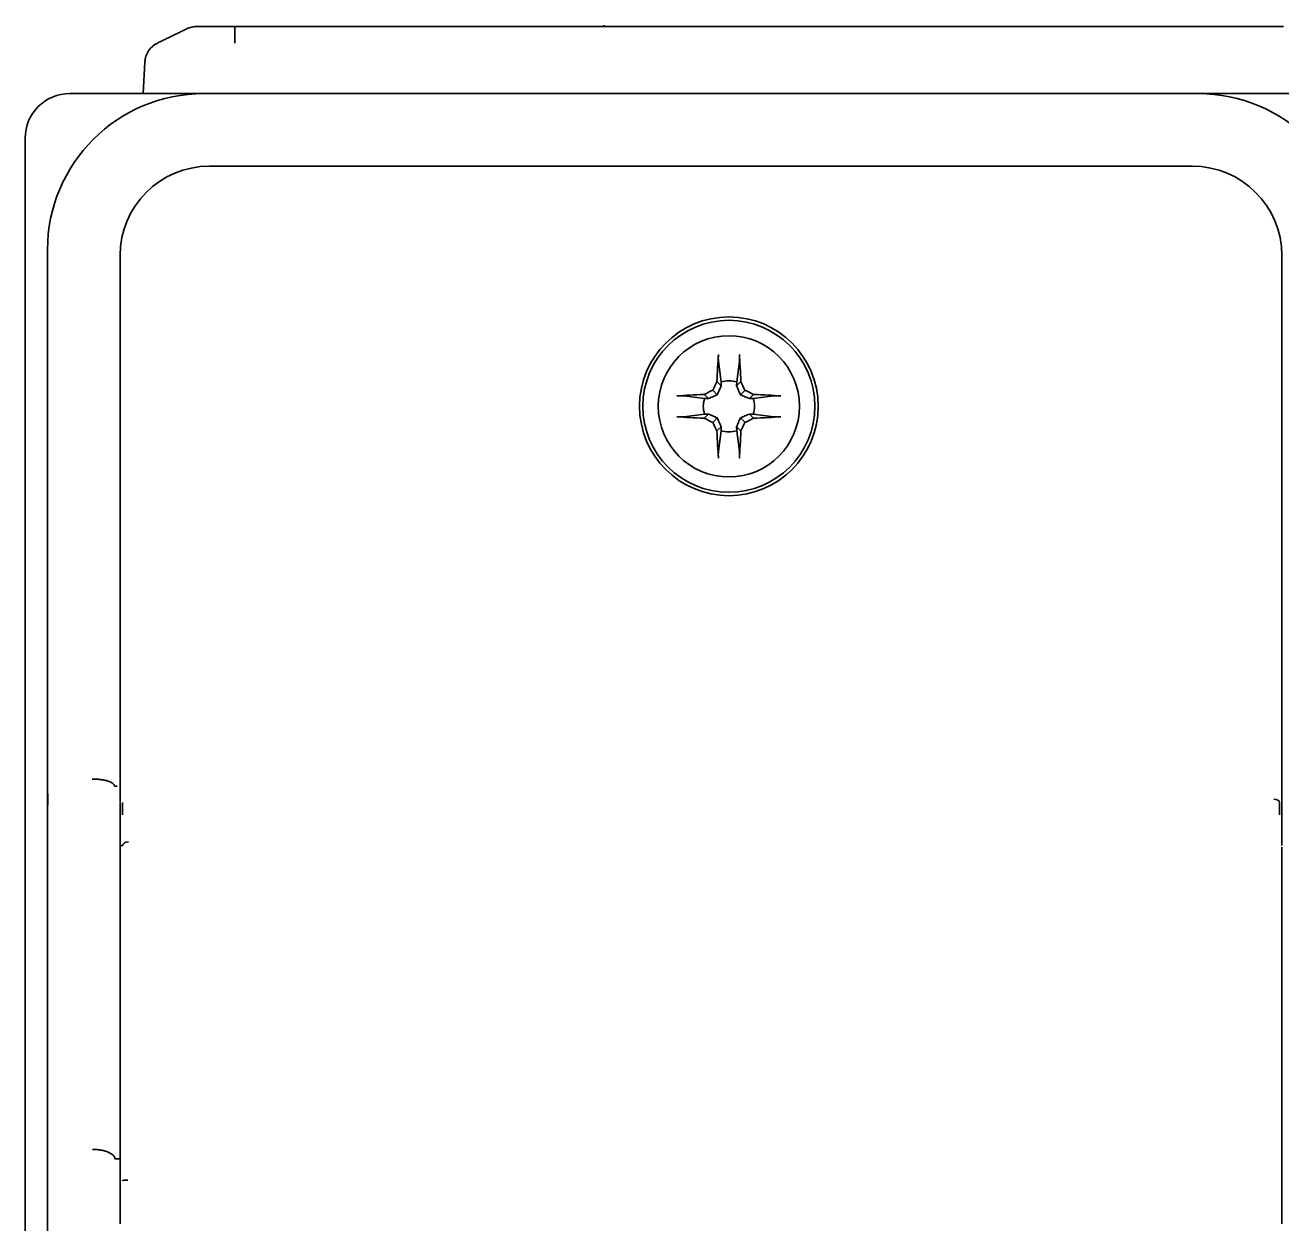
# Model space of a CAD drawing. Extents: x -760 to 4209, y 5795 to 10697.
# Drawn here: x 1851.1 to 1907.3, y 10577.3 to 10631 of the extents above; entities that cross this region are included whole.
import ezdxf

# ---------------------------------------------------------------- set-up
doc = ezdxf.new("R2010")
doc.units = 0
doc.header["$LTSCALE"] = 5
doc.layers.add('1', color=7, linetype='CONTINUOUS', true_color=0xffffff)

msp = doc.modelspace()

# ---------------------------------------------------------------- linework, layer by layer
at = {"layer": '1', "color": 7, "linetype": 'Continuous', "lineweight": 35}
for p, q in [((1860.45, 10630.922), (1907.375, 10630.922)), ((1876.966, 10630.922), (1876.966, 10630.986)), ((1856.341, 10627.922), (1856.415, 10629.334)), ((1853.055, 10627.922), (1859.054, 10627.922)), ((1903.556, 10627.922), (1859.054, 10627.922)), ((1903.556, 10627.922), (2032.227, 10627.922)), ((1851.055, 10559.922), (1851.055, 10625.922)), ((1859.304, 10624.672), (1859.306, 10624.672)), ((1859.306, 10624.67), (1859.306, 10624.672)), ((1859.306, 10624.67), (1903.304, 10624.67)), ((1903.304, 10624.672), (1903.304, 10624.67)), ((1903.304, 10624.672), (1903.306, 10624.672)), ((1852.055, 10620.923), (1852.055, 10598.378)), ((1855.305, 10596.194), (1855.305, 10620.672)), ((1907.303, 10620.671), (1907.305, 10620.671)), ((1907.303, 10620.671), (1907.303, 10596.487)), ((1907.305, 10620.672), (1907.305, 10620.671)), ((1882.205, 10615.012), (1882.087, 10615.934)), ((1882.905, 10615.012), (1883.023, 10615.934)), ((1882.037, 10614.44), (1881.834, 10614.642)), ((1882.208, 10614.837), (1882.02, 10615.026)), ((1882.902, 10614.837), (1883.09, 10615.026)), ((1883.073, 10614.44), (1883.276, 10614.642)), ((1881.465, 10614.272), (1880.543, 10614.39)), ((1881.639, 10614.268), (1881.451, 10614.457)), ((1883.471, 10614.268), (1883.659, 10614.457)), ((1883.645, 10614.272), (1884.567, 10614.39)), ((1881.465, 10613.572), (1880.543, 10613.454)), ((1881.639, 10613.575), (1881.451, 10613.387)), ((1882.037, 10613.404), (1881.834, 10613.201)), ((1883.073, 10613.404), (1883.276, 10613.201)), ((1883.471, 10613.575), (1883.659, 10613.387)), ((1883.645, 10613.572), (1884.567, 10613.454)), ((1882.208, 10613.006), (1882.02, 10612.818)), ((1882.205, 10612.832), (1882.087, 10611.909)), ((1882.902, 10613.006), (1883.09, 10612.818)), ((1882.905, 10612.832), (1883.023, 10611.909)), ((1855.181, 10596.922), (1855.06, 10596.922)), ((1907.304, 10596.194), (1907.303, 10596.194)), ((1852.055, 10595.164), (1852.055, 10581.267)), ((1855.425, 10594.264), (1855.305, 10594.265)), ((1855.305, 10579.254), (1855.305, 10594.265)), ((1907.304, 10594.267), (1907.304, 10594.352)), ((1907.304, 10579.327), (1907.304, 10594.192)), ((1855.069, 10580.237), (1855.304, 10580.238)), ((1852.055, 10578.053), (1852.055, 10542.809))]:
    msp.add_line(p, q, dxfattribs=at)
for radius in [4, 3.85, 3.16]:
    msp.add_circle((1882.555, 10613.922), radius, dxfattribs=at)
for centre, radius, start, end in [((1853.055, 10625.922), 2, 90, 180), ((1882.555, 10613.922), 1.145, 72.2011, 107.7989), ((1882.555, 10613.922), 1.145, 162.2011, 197.7989), ((1882.555, 10613.922), 1.145, 342.2011, 17.7989), ((1882.555, 10613.922), 1.145, 252.2011, 287.7989)]:
    msp.add_arc(centre, radius, start, end, dxfattribs=at)
for centre, major_axis, ratio, start_param, end_param in [((1857.413, 10629.282), (-0.999, 0.052), 0.999981, 5.217451, 6.283185), ((1859.056, 10620.921), (4.951, -4.951), 0.999695, 2.356347, 3.926839), ((1903.554, 10620.921), (-4.951, -4.951), 0.999695, 2.356347, 3.926839), ((1859.306, 10620.671), (-2.829, 2.829), 0.999695, 5.497939, 7.068431), ((1903.304, 10620.671), (2.829, 2.829), 0.999695, 5.497939, 7.068431), ((1882.258, 10613.927), (0.065, 3.728), 0.072244, 0.900133, 1.272854), ((1882.852, 10613.927), (0.065, -3.728), 0.072244, 1.868738, 2.24146), ((1882.297, 10614.476), (3.344, 1.559), 0.094201, 1.665412, 1.782277), ((1882.001, 10614.18), (1.559, 3.344), 0.094201, 1.359315, 1.476181), ((1883.109, 10614.18), (1.559, -3.344), 0.094201, 1.665412, 1.782277), ((1882.813, 10614.476), (3.344, -1.559), 0.094201, 1.359315, 1.476181), ((1882.55, 10614.218), (3.728, 0.065), 0.072244, 1.868738, 2.24146), ((1882.56, 10614.218), (3.728, -0.065), 0.072244, 0.900133, 1.272854), ((1882.55, 10613.625), (-3.728, 0.065), 0.072244, 0.900133, 1.272854), ((1882.297, 10613.367), (-3.344, 1.559), 0.094201, 1.359315, 1.476181), ((1882.813, 10613.367), (-3.344, -1.559), 0.094201, 1.665412, 1.782277), ((1882.56, 10613.625), (-3.728, -0.065), 0.072244, 1.868738, 2.24146), ((1882.001, 10613.663), (-1.559, 3.344), 0.094201, 1.665412, 1.782277), ((1883.109, 10613.663), (-1.559, -3.344), 0.094201, 1.359315, 1.476181), ((1882.258, 10613.917), (-0.065, 3.728), 0.072244, 1.868738, 2.24146), ((1882.852, 10613.917), (-0.065, -3.728), 0.072244, 0.900133, 1.272854), ((1906.95, 10596.194), (-0.25, 0.003), 0.565975, 3.162763, 4.719171), ((1855.675, 10594.26), (0.25, 0), 0.642788, 1.570796, 3.118808), ((1855.649, 10579.249), (0.25, -0.003), 0.14135, 1.572514, 3.123962), ((1902.304, 10579.181), (5, 0.004), 0.620203, 6.260935, 6.305435)]:
    msp.add_ellipse(centre, major_axis=major_axis, ratio=ratio, start_param=start_param, end_param=end_param, dxfattribs=at)
for points, degree in [([(1856.976, 10630.181), (1858.291, 10630.821)], 1), ([(1860.44, 10630.181), (1860.44, 10630.821)], 1), ([(1882.205, 10615.012), (1882.206, 10614.954), (1882.207, 10614.896), (1882.208, 10614.837)], 3), ([(1882.902, 10614.837), (1882.903, 10614.896), (1882.904, 10614.954), (1882.905, 10615.012)], 3), ([(1881.639, 10614.268), (1881.581, 10614.27), (1881.523, 10614.271), (1881.465, 10614.272)], 3), ([(1883.645, 10614.272), (1883.587, 10614.271), (1883.529, 10614.27), (1883.471, 10614.268)], 3), ([(1881.465, 10613.572), (1881.523, 10613.573), (1881.581, 10613.574), (1881.639, 10613.575)], 3), ([(1883.471, 10613.575), (1883.529, 10613.574), (1883.587, 10613.573), (1883.645, 10613.572)], 3), ([(1882.208, 10613.006), (1882.207, 10612.948), (1882.206, 10612.89), (1882.205, 10612.832)], 3), ([(1882.905, 10612.832), (1882.904, 10612.89), (1882.903, 10612.948), (1882.902, 10613.006)], 3), ([(1852.055, 10598.378), (1852.055, 10597.209), (1852.055, 10596.059), (1852.055, 10595.164)], 3), ([(1855.06, 10596.922), (1855.06, 10596.922)], 1), ([(1907.304, 10596.194), (1907.304, 10596.291), (1907.304, 10596.389), (1907.303, 10596.487)], 3), ([(1907.304, 10594.352), (1907.304, 10594.454), (1907.303, 10594.557), (1907.303, 10594.66)], 3), ([(1852.055, 10581.267), (1852.055, 10580.372), (1852.055, 10579.222), (1852.055, 10578.053)], 3), ([(1855.069, 10580.238), (1855.069, 10580.237), (1855.069, 10580.237)], 2), ([(1907.304, 10579.182), (1907.304, 10579.372)], 1)]:
    msp.add_open_spline(points, degree=degree, dxfattribs=at)
for points, knots in [([(1858.291, 10630.821), (1858.359, 10630.854), (1858.43, 10630.879), (1858.577, 10630.913), (1858.653, 10630.922), (1858.729, 10630.922)], [0, 0, 0, 0, 0.5, 0.5, 1, 1, 1, 1]), ([(1858.729, 10630.922), (1858.73, 10630.922), (1858.734, 10630.922), (1858.744, 10630.922), (1858.748, 10630.922), (1858.758, 10630.922), (1858.763, 10630.922), (1858.782, 10630.922), (1858.796, 10630.922), (1858.83, 10630.922), (1858.85, 10630.922), (1858.894, 10630.922), (1858.918, 10630.922), (1858.959, 10630.922), (1858.973, 10630.922), (1859.003, 10630.922), (1859.018, 10630.922), (1859.065, 10630.922), (1859.098, 10630.922), (1859.169, 10630.922), (1859.206, 10630.922), (1859.266, 10630.922), (1859.286, 10630.922), (1859.327, 10630.922), (1859.349, 10630.922), (1859.414, 10630.922), (1859.504, 10630.922), (1859.599, 10630.922), (1859.697, 10630.922), (1859.747, 10630.922), (1859.824, 10630.922), (1859.85, 10630.922), (1859.903, 10630.922), (1859.93, 10630.922), (1860.01, 10630.922), (1860.063, 10630.922), (1860.172, 10630.922), (1860.227, 10630.922), (1860.337, 10630.922), (1860.393, 10630.922), (1860.45, 10630.922)], [0, 0, 0, 0, 0.0625, 0.0625, 0.09375, 0.09375, 0.125, 0.125, 0.1875, 0.1875, 0.25, 0.25, 0.3125, 0.3125, 0.34375, 0.34375, 0.375, 0.375, 0.4375, 0.4375, 0.5, 0.5, 0.53125, 0.53125, 0.5625, 0.5625, 0.625, 0.6875, 0.6875, 0.75, 0.75, 0.78125, 0.78125, 0.8125, 0.8125, 0.875, 0.875, 0.9375, 0.9375, 1, 1, 1, 1]), ([(1860.44, 10630.821), (1860.442, 10630.854), (1860.443, 10630.879), (1860.446, 10630.913), (1860.448, 10630.922), (1860.45, 10630.922)], [0, 0, 0, 0, 0.5, 0.5, 1, 1, 1, 1]), ([(1856.415, 10629.334), (1856.419, 10629.423), (1856.436, 10629.511), (1856.492, 10629.68), (1856.531, 10629.76), (1856.629, 10629.908), (1856.688, 10629.976), (1856.821, 10630.093), (1856.896, 10630.142), (1856.976, 10630.181)], [0, 0, 0, 0, 0.25, 0.25, 0.5, 0.5, 0.75, 0.75, 1, 1, 1, 1]), ([(1882.087, 10615.934), (1882.086, 10615.941), (1882.085, 10615.949), (1882.084, 10615.964), (1882.084, 10615.969), (1882.084, 10615.98), (1882.083, 10615.992), (1882.083, 10616.005), (1882.082, 10616.018), (1882.082, 10616.025), (1882.082, 10616.046), (1882.082, 10616.06), (1882.082, 10616.082), (1882.082, 10616.09), (1882.082, 10616.105), (1882.082, 10616.12), (1882.083, 10616.136), (1882.083, 10616.151), (1882.083, 10616.158), (1882.084, 10616.181), (1882.085, 10616.195), (1882.086, 10616.222), (1882.087, 10616.235), (1882.088, 10616.247)], [0, 0, 0, 0, 0.125, 0.125, 0.1875, 0.1875, 0.25, 0.3125, 0.3125, 0.375, 0.375, 0.5, 0.5, 0.5625, 0.5625, 0.625, 0.6875, 0.6875, 0.75, 0.75, 0.875, 0.875, 1, 1, 1, 1]), ([(1883.022, 10616.247), (1883.023, 10616.235), (1883.024, 10616.222), (1883.025, 10616.195), (1883.026, 10616.181), (1883.027, 10616.151), (1883.027, 10616.136), (1883.028, 10616.113), (1883.028, 10616.105), (1883.028, 10616.09), (1883.028, 10616.075), (1883.028, 10616.06), (1883.028, 10616.046), (1883.028, 10616.039), (1883.028, 10616.018), (1883.027, 10616.005), (1883.027, 10615.986), (1883.026, 10615.98), (1883.026, 10615.969), (1883.025, 10615.959), (1883.025, 10615.95), (1883.024, 10615.941), (1883.023, 10615.938), (1883.023, 10615.934)], [0, 0, 0, 0, 0.125, 0.125, 0.25, 0.25, 0.375, 0.375, 0.4375, 0.4375, 0.5, 0.5625, 0.5625, 0.625, 0.625, 0.75, 0.75, 0.8125, 0.8125, 0.875, 0.9375, 0.9375, 1, 1, 1, 1]), ([(1882.208, 10614.837), (1882.181, 10614.772), (1882.153, 10614.707), (1882.096, 10614.575), (1882.067, 10614.508), (1882.037, 10614.44)], [0, 0, 0, 0, 0.5, 0.5, 1, 1, 1, 1]), ([(1883.073, 10614.44), (1883.043, 10614.508), (1883.014, 10614.575), (1882.957, 10614.707), (1882.929, 10614.772), (1882.902, 10614.837)], [0, 0, 0, 0, 0.5, 0.5, 1, 1, 1, 1]), ([(1880.229, 10614.389), (1880.241, 10614.39), (1880.254, 10614.391), (1880.282, 10614.392), (1880.296, 10614.393), (1880.326, 10614.394), (1880.341, 10614.394), (1880.364, 10614.395), (1880.372, 10614.395), (1880.387, 10614.395), (1880.402, 10614.395), (1880.416, 10614.395), (1880.431, 10614.395), (1880.438, 10614.395), (1880.459, 10614.395), (1880.472, 10614.394), (1880.491, 10614.394), (1880.496, 10614.393), (1880.508, 10614.393), (1880.518, 10614.392), (1880.527, 10614.391), (1880.535, 10614.391), (1880.539, 10614.39), (1880.543, 10614.39)], [0, 0, 0, 0, 0.125, 0.125, 0.25, 0.25, 0.375, 0.375, 0.4375, 0.4375, 0.5, 0.5625, 0.5625, 0.625, 0.625, 0.75, 0.75, 0.8125, 0.8125, 0.875, 0.9375, 0.9375, 1, 1, 1, 1]), ([(1882.037, 10614.44), (1881.969, 10614.41), (1881.902, 10614.381), (1881.77, 10614.324), (1881.704, 10614.296), (1881.639, 10614.268)], [0, 0, 0, 0, 0.5, 0.5, 1, 1, 1, 1]), ([(1883.471, 10614.268), (1883.406, 10614.296), (1883.34, 10614.324), (1883.208, 10614.381), (1883.141, 10614.41), (1883.073, 10614.44)], [0, 0, 0, 0, 0.5, 0.5, 1, 1, 1, 1]), ([(1884.567, 10614.39), (1884.574, 10614.391), (1884.583, 10614.391), (1884.597, 10614.392), (1884.602, 10614.393), (1884.614, 10614.393), (1884.625, 10614.394), (1884.638, 10614.394), (1884.651, 10614.394), (1884.658, 10614.395), (1884.679, 10614.395), (1884.693, 10614.395), (1884.716, 10614.395), (1884.723, 10614.395), (1884.738, 10614.395), (1884.754, 10614.394), (1884.769, 10614.394), (1884.784, 10614.394), (1884.791, 10614.394), (1884.814, 10614.393), (1884.828, 10614.392), (1884.855, 10614.391), (1884.869, 10614.39), (1884.881, 10614.389)], [0, 0, 0, 0, 0.125, 0.125, 0.1875, 0.1875, 0.25, 0.3125, 0.3125, 0.375, 0.375, 0.5, 0.5, 0.5625, 0.5625, 0.625, 0.6875, 0.6875, 0.75, 0.75, 0.875, 0.875, 1, 1, 1, 1]), ([(1880.543, 10613.454), (1880.536, 10613.453), (1880.527, 10613.452), (1880.513, 10613.451), (1880.508, 10613.451), (1880.496, 10613.45), (1880.485, 10613.45), (1880.472, 10613.449), (1880.459, 10613.449), (1880.452, 10613.449), (1880.431, 10613.449), (1880.417, 10613.449), (1880.394, 10613.449), (1880.387, 10613.449), (1880.371, 10613.449), (1880.356, 10613.449), (1880.341, 10613.449), (1880.326, 10613.45), (1880.319, 10613.45), (1880.296, 10613.451), (1880.282, 10613.451), (1880.255, 10613.453), (1880.241, 10613.454), (1880.229, 10613.455)], [0, 0, 0, 0, 0.125, 0.125, 0.1875, 0.1875, 0.25, 0.3125, 0.3125, 0.375, 0.375, 0.5, 0.5, 0.5625, 0.5625, 0.625, 0.6875, 0.6875, 0.75, 0.75, 0.875, 0.875, 1, 1, 1, 1]), ([(1881.639, 10613.575), (1881.704, 10613.548), (1881.77, 10613.52), (1881.902, 10613.463), (1881.969, 10613.434), (1882.037, 10613.404)], [0, 0, 0, 0, 0.5, 0.5, 1, 1, 1, 1]), ([(1882.037, 10613.404), (1882.067, 10613.335), (1882.096, 10613.269), (1882.153, 10613.137), (1882.181, 10613.071), (1882.208, 10613.006)], [0, 0, 0, 0, 0.5, 0.5, 1, 1, 1, 1]), ([(1882.902, 10613.006), (1882.929, 10613.071), (1882.957, 10613.137), (1883.014, 10613.269), (1883.043, 10613.335), (1883.073, 10613.404)], [0, 0, 0, 0, 0.5, 0.5, 1, 1, 1, 1]), ([(1883.073, 10613.404), (1883.141, 10613.434), (1883.208, 10613.463), (1883.34, 10613.52), (1883.406, 10613.548), (1883.471, 10613.575)], [0, 0, 0, 0, 0.5, 0.5, 1, 1, 1, 1]), ([(1884.881, 10613.455), (1884.869, 10613.454), (1884.856, 10613.453), (1884.828, 10613.451), (1884.814, 10613.451), (1884.784, 10613.45), (1884.769, 10613.449), (1884.746, 10613.449), (1884.738, 10613.449), (1884.723, 10613.449), (1884.708, 10613.449), (1884.694, 10613.449), (1884.679, 10613.449), (1884.672, 10613.449), (1884.651, 10613.449), (1884.638, 10613.449), (1884.619, 10613.45), (1884.614, 10613.45), (1884.602, 10613.451), (1884.592, 10613.451), (1884.583, 10613.452), (1884.575, 10613.453), (1884.571, 10613.453), (1884.567, 10613.454)], [0, 0, 0, 0, 0.125, 0.125, 0.25, 0.25, 0.375, 0.375, 0.4375, 0.4375, 0.5, 0.5625, 0.5625, 0.625, 0.625, 0.75, 0.75, 0.8125, 0.8125, 0.875, 0.9375, 0.9375, 1, 1, 1, 1]), ([(1882.088, 10611.596), (1882.087, 10611.608), (1882.086, 10611.621), (1882.085, 10611.648), (1882.084, 10611.663), (1882.083, 10611.693), (1882.083, 10611.708), (1882.082, 10611.731), (1882.082, 10611.738), (1882.082, 10611.753), (1882.082, 10611.768), (1882.082, 10611.783), (1882.082, 10611.798), (1882.082, 10611.805), (1882.082, 10611.826), (1882.083, 10611.839), (1882.083, 10611.857), (1882.084, 10611.863), (1882.084, 10611.874), (1882.085, 10611.885), (1882.085, 10611.894), (1882.086, 10611.902), (1882.087, 10611.906), (1882.087, 10611.909)], [0, 0, 0, 0, 0.125, 0.125, 0.25, 0.25, 0.375, 0.375, 0.4375, 0.4375, 0.5, 0.5625, 0.5625, 0.625, 0.625, 0.75, 0.75, 0.8125, 0.8125, 0.875, 0.9375, 0.9375, 1, 1, 1, 1]), ([(1883.023, 10611.909), (1883.024, 10611.903), (1883.025, 10611.894), (1883.026, 10611.88), (1883.026, 10611.874), (1883.026, 10611.863), (1883.027, 10611.852), (1883.027, 10611.839), (1883.028, 10611.826), (1883.028, 10611.819), (1883.028, 10611.798), (1883.028, 10611.784), (1883.028, 10611.761), (1883.028, 10611.754), (1883.028, 10611.738), (1883.028, 10611.723), (1883.027, 10611.708), (1883.027, 10611.693), (1883.027, 10611.685), (1883.026, 10611.663), (1883.025, 10611.649), (1883.024, 10611.621), (1883.023, 10611.608), (1883.022, 10611.596)], [0, 0, 0, 0, 0.125, 0.125, 0.1875, 0.1875, 0.25, 0.3125, 0.3125, 0.375, 0.375, 0.5, 0.5, 0.5625, 0.5625, 0.625, 0.6875, 0.6875, 0.75, 0.75, 0.875, 0.875, 1, 1, 1, 1]), ([(1852.062, 10595.164), (1852.062, 10595.171), (1852.062, 10595.179), (1852.062, 10595.194), (1852.062, 10595.216), (1852.062, 10595.269), (1852.063, 10595.376), (1852.063, 10595.591), (1852.063, 10595.906), (1852.064, 10596.166), (1852.064, 10596.364), (1852.064, 10596.43), (1852.064, 10596.564), (1852.063, 10596.631), (1852.063, 10596.834), (1852.063, 10596.971), (1852.063, 10597.177), (1852.063, 10597.247), (1852.063, 10597.386), (1852.063, 10597.456), (1852.062, 10597.666), (1852.062, 10597.807), (1852.062, 10598.02), (1852.062, 10598.127), (1852.061, 10598.252), (1852.061, 10598.315), (1852.061, 10598.342), (1852.061, 10598.36), (1852.061, 10598.369), (1852.061, 10598.378)], [0, 0, 0, 0, 0.007812, 0.007812, 0.015625, 0.03125, 0.0625, 0.125, 0.25, 0.375, 0.375, 0.4375, 0.4375, 0.5, 0.5, 0.625, 0.625, 0.6875, 0.6875, 0.75, 0.75, 0.875, 0.875, 0.9375, 0.96875, 0.984375, 0.992188, 0.992188, 1, 1, 1, 1]), ([(1855.06, 10596.922), (1855.059, 10596.943), (1855.052, 10596.964), (1855.032, 10596.994), (1855.024, 10597.004), (1855.005, 10597.024), (1854.994, 10597.034), (1854.955, 10597.062), (1854.924, 10597.08), (1854.879, 10597.102), (1854.87, 10597.106), (1854.85, 10597.114), (1854.84, 10597.118), (1854.808, 10597.13), (1854.787, 10597.138), (1854.717, 10597.16), (1854.667, 10597.173), (1854.599, 10597.187), (1854.585, 10597.19), (1854.557, 10597.195), (1854.515, 10597.203), (1854.441, 10597.214), (1854.38, 10597.221), (1854.334, 10597.225), (1854.318, 10597.226), (1854.286, 10597.229), (1854.27, 10597.23), (1854.222, 10597.233), (1854.19, 10597.235), (1854.149, 10597.236), (1854.141, 10597.236), (1854.129, 10597.236), (1854.125, 10597.236), (1854.117, 10597.237), (1854.096, 10597.237), (1854.076, 10597.237), (1854.06, 10597.237)], [0, 0, 0, 0, 0.125, 0.125, 0.1875, 0.1875, 0.25, 0.25, 0.375, 0.375, 0.40625, 0.40625, 0.4375, 0.4375, 0.5, 0.5, 0.625, 0.625, 0.65625, 0.65625, 0.6875, 0.75, 0.8125, 0.8125, 0.84375, 0.84375, 0.875, 0.875, 0.9375, 0.9375, 0.953125, 0.953125, 0.960937, 0.960937, 0.96875, 1, 1, 1, 1]), ([(1855.305, 10596.162), (1855.305, 10596.151), (1855.305, 10596.141), (1855.305, 10596.12), (1855.305, 10596.109), (1855.305, 10596.078), (1855.305, 10596.058), (1855.305, 10595.997), (1855.305, 10595.956), (1855.306, 10595.875), (1855.306, 10595.835), (1855.306, 10595.754), (1855.306, 10595.714), (1855.306, 10595.594), (1855.306, 10595.514), (1855.306, 10595.356), (1855.306, 10595.277), (1855.306, 10595.121), (1855.306, 10595.043), (1855.306, 10594.888), (1855.306, 10594.812), (1855.306, 10594.698), (1855.306, 10594.66), (1855.306, 10594.585), (1855.306, 10594.548), (1855.305, 10594.474), (1855.305, 10594.438), (1855.305, 10594.384), (1855.305, 10594.366), (1855.305, 10594.34), (1855.305, 10594.331), (1855.305, 10594.314), (1855.305, 10594.306), (1855.305, 10594.297)], [0, 0, 0, 0, 0.015625, 0.015625, 0.03125, 0.03125, 0.0625, 0.0625, 0.125, 0.125, 0.1875, 0.1875, 0.25, 0.25, 0.375, 0.375, 0.5, 0.5, 0.625, 0.625, 0.75, 0.75, 0.8125, 0.8125, 0.875, 0.875, 0.9375, 0.9375, 0.96875, 0.96875, 0.984375, 0.984375, 1, 1, 1, 1]), ([(1855.417, 10595.638), (1855.416, 10595.727), (1855.415, 10595.818), (1855.412, 10596.003), (1855.411, 10596.098), (1855.41, 10596.194)], [0, 0, 0, 0, 0.5, 0.5, 1, 1, 1, 1]), ([(1907.2, 10596.194), (1907.199, 10596.098), (1907.198, 10596.003), (1907.195, 10595.818), (1907.194, 10595.727), (1907.193, 10595.638)], [0, 0, 0, 0, 0.5, 0.5, 1, 1, 1, 1]), ([(1907.303, 10595.86), (1907.303, 10595.915), (1907.303, 10595.971), (1907.303, 10596.054), (1907.303, 10596.096), (1907.303, 10596.145), (1907.303, 10596.166), (1907.303, 10596.18), (1907.303, 10596.187), (1907.303, 10596.194)], [0, 0, 0, 0, 0.5, 0.5, 0.75, 0.875, 0.9375, 0.9375, 1, 1, 1, 1]), ([(1907.303, 10594.66), (1907.302, 10594.856), (1907.302, 10595.055), (1907.302, 10595.455), (1907.303, 10595.656), (1907.303, 10595.86)], [0, 0, 0, 0, 0.5, 0.5, 1, 1, 1, 1]), ([(1855.305, 10594.265), (1855.305, 10594.27), (1855.305, 10594.281), (1855.305, 10594.292), (1855.305, 10594.297)], [0, 0, 0, 0, 0.455104, 1, 1, 1, 1]), ([(1855.069, 10580.238), (1855.068, 10580.266), (1855.061, 10580.293), (1855.041, 10580.333), (1855.033, 10580.347), (1855.013, 10580.373), (1855.002, 10580.386), (1854.964, 10580.424), (1854.933, 10580.448), (1854.887, 10580.477), (1854.878, 10580.482), (1854.858, 10580.493), (1854.848, 10580.499), (1854.817, 10580.515), (1854.795, 10580.525), (1854.726, 10580.554), (1854.676, 10580.572), (1854.608, 10580.591), (1854.594, 10580.594), (1854.566, 10580.601), (1854.523, 10580.612), (1854.45, 10580.626), (1854.389, 10580.635), (1854.342, 10580.641), (1854.327, 10580.643), (1854.295, 10580.647), (1854.279, 10580.648), (1854.231, 10580.652), (1854.198, 10580.654), (1854.162, 10580.656), (1854.158, 10580.656), (1854.149, 10580.656), (1854.145, 10580.656), (1854.133, 10580.657), (1854.109, 10580.657), (1854.085, 10580.658), (1854.069, 10580.658)], [0, 0, 0, 0, 0.125, 0.125, 0.1875, 0.1875, 0.25, 0.25, 0.375, 0.375, 0.40625, 0.40625, 0.4375, 0.4375, 0.5, 0.5, 0.625, 0.625, 0.65625, 0.65625, 0.6875, 0.75, 0.8125, 0.8125, 0.84375, 0.84375, 0.875, 0.875, 0.9375, 0.9375, 0.945312, 0.945312, 0.953125, 0.953125, 0.96875, 1, 1, 1, 1]), ([(1855.305, 10577.325), (1855.305, 10577.334), (1855.305, 10577.353), (1855.305, 10577.382), (1855.305, 10577.415), (1855.305, 10577.451), (1855.305, 10577.489), (1855.305, 10577.531), (1855.305, 10577.577), (1855.305, 10577.625), (1855.305, 10577.676), (1855.305, 10577.73), (1855.305, 10577.787), (1855.305, 10577.876), (1855.305, 10577.991), (1855.305, 10578.124), (1855.305, 10578.243), (1855.305, 10578.354), (1855.305, 10578.465), (1855.305, 10578.581), (1855.305, 10578.703), (1855.305, 10578.817), (1855.305, 10578.918), (1855.305, 10579.002), (1855.305, 10579.073), (1855.305, 10579.134), (1855.305, 10579.183), (1855.305, 10579.222), (1855.305, 10579.244), (1855.305, 10579.254)], [0, 0, 0, 0, 0.012547, 0.026606, 0.042175, 0.059252, 0.077837, 0.097927, 0.119522, 0.142618, 0.167217, 0.193315, 0.220914, 0.250011, 0.322371, 0.388142, 0.447348, 0.500002, 0.556656, 0.617196, 0.681636, 0.749995, 0.803508, 0.851103, 0.892774, 0.92851, 0.9583, 0.982134, 1, 1, 1, 1]), ([(1907.303, 10578.825), (1907.303, 10578.844), (1907.303, 10578.863), (1907.303, 10578.9), (1907.303, 10578.918), (1907.303, 10578.945), (1907.303, 10578.955), (1907.303, 10578.973), (1907.303, 10578.982), (1907.303, 10579.009), (1907.303, 10579.045), (1907.303, 10579.08), (1907.303, 10579.116), (1907.303, 10579.133), (1907.303, 10579.168), (1907.303, 10579.185), (1907.303, 10579.211), (1907.303, 10579.22), (1907.302, 10579.237), (1907.302, 10579.245), (1907.302, 10579.254)], [0, 0, 0, 0, 0.125, 0.125, 0.25, 0.25, 0.3125, 0.3125, 0.375, 0.375, 0.5, 0.625, 0.625, 0.75, 0.75, 0.875, 0.875, 0.9375, 0.9375, 1, 1, 1, 1]), ([(1907.303, 10579.116), (1907.303, 10579.085), (1907.303, 10579.053), (1907.303, 10578.989), (1907.303, 10578.956), (1907.303, 10578.889), (1907.303, 10578.856), (1907.303, 10578.787), (1907.303, 10578.752), (1907.303, 10578.7), (1907.303, 10578.682), (1907.303, 10578.646), (1907.303, 10578.629), (1907.303, 10578.575), (1907.303, 10578.538), (1907.303, 10578.465), (1907.303, 10578.428), (1907.303, 10578.353), (1907.303, 10578.315), (1907.303, 10578.239), (1907.303, 10578.201), (1907.303, 10578.123), (1907.303, 10578.085), (1907.303, 10578.007), (1907.303, 10577.967), (1907.303, 10577.888), (1907.303, 10577.849), (1907.303, 10577.769), (1907.303, 10577.729), (1907.303, 10577.649), (1907.303, 10577.608), (1907.303, 10577.528), (1907.303, 10577.487), (1907.303, 10577.427), (1907.303, 10577.406), (1907.303, 10577.366), (1907.303, 10577.346), (1907.303, 10577.325)], [0, 0, 0, 0, 0.0625, 0.0625, 0.125, 0.125, 0.1875, 0.1875, 0.25, 0.25, 0.28125, 0.28125, 0.3125, 0.3125, 0.375, 0.375, 0.4375, 0.4375, 0.5, 0.5, 0.5625, 0.5625, 0.625, 0.625, 0.6875, 0.6875, 0.75, 0.75, 0.8125, 0.8125, 0.875, 0.875, 0.9375, 0.9375, 0.96875, 0.96875, 1, 1, 1, 1]), ([(1907.303, 10577.325), (1907.303, 10577.342), (1907.303, 10577.358), (1907.303, 10577.391), (1907.303, 10577.439), (1907.303, 10577.488), (1907.303, 10577.586), (1907.303, 10577.65), (1907.303, 10577.747), (1907.303, 10577.78), (1907.303, 10577.844), (1907.303, 10577.876), (1907.303, 10577.972), (1907.303, 10578.035), (1907.303, 10578.161), (1907.303, 10578.224), (1907.303, 10578.348), (1907.303, 10578.409), (1907.303, 10578.531), (1907.303, 10578.591), (1907.303, 10578.665), (1907.303, 10578.68), (1907.303, 10578.702), (1907.303, 10578.709), (1907.303, 10578.724), (1907.303, 10578.731), (1907.303, 10578.753), (1907.303, 10578.768), (1907.303, 10578.797), (1907.303, 10578.811), (1907.303, 10578.825)], [0, 0, 0, 0, 0.03125, 0.03125, 0.0625, 0.125, 0.125, 0.25, 0.25, 0.3125, 0.3125, 0.375, 0.375, 0.5, 0.5, 0.625, 0.625, 0.75, 0.75, 0.875, 0.875, 0.90625, 0.90625, 0.921875, 0.921875, 0.9375, 0.9375, 0.96875, 0.96875, 1, 1, 1, 1])]:
    msp.add_open_spline(points, degree=3, knots=knots, dxfattribs=at)

doc.saveas('drawing.dxf')
